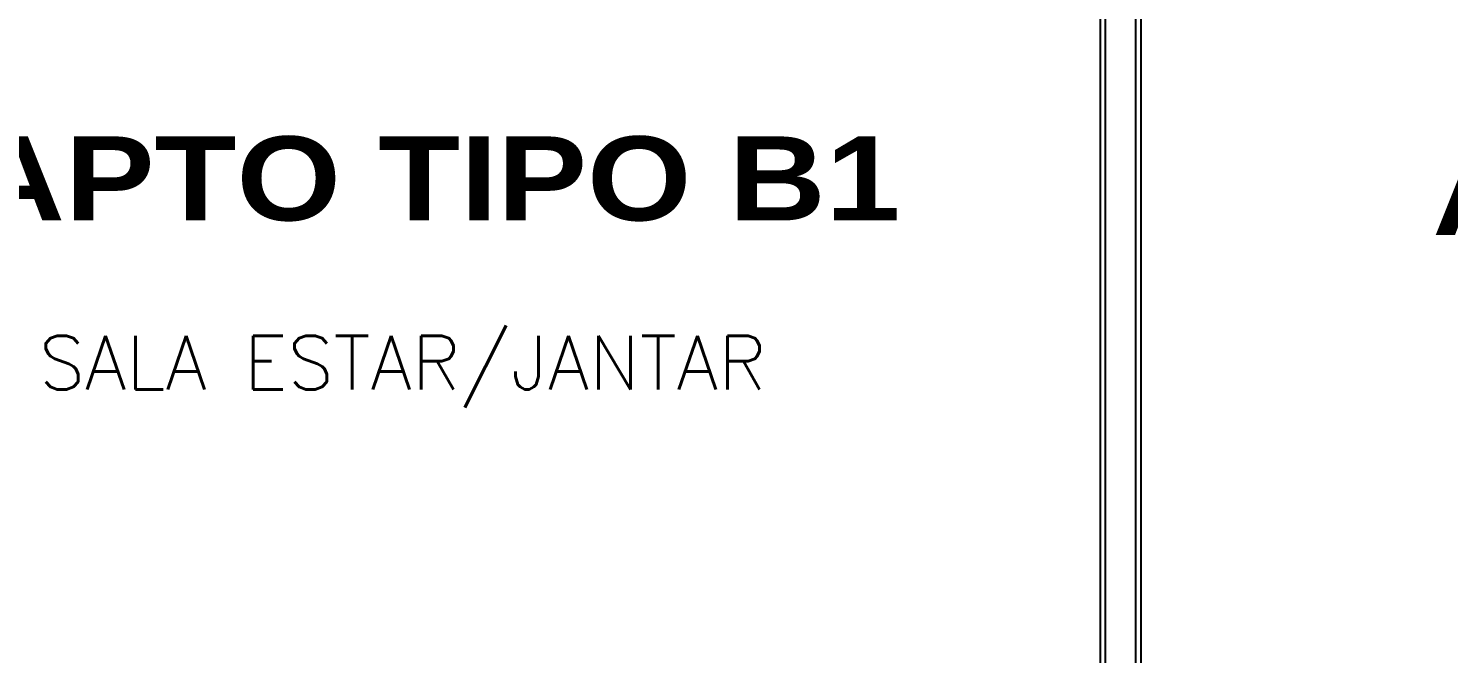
# Model space of a CAD drawing. Header units: millimetres. Extents: x 188.6 to 263.2, y 40.1 to 120.1.
# Drawn here: x 226.051 to 230.28, y 73.71 to 75.57 of the extents above; entities that cross this region are included whole.
import ezdxf

# ---------------------------------------------------------------- set-up
doc = ezdxf.new("R2010")
doc.units = ezdxf.units.MM
for name, color, linetype in [('ARQ', 8, 'Continuous'), ('ARQ-TXT', 8, 'Continuous'), ('INC-HID-TEXTO', 7, 'Continuous'), ('INC-TEXTO', 7, 'Continuous')]:
    doc.layers.add(name, color=color, linetype=linetype)
doc.styles.add('60-100', font='romans.shx', dxfattribs={"height": 0.16})
doc.styles.add('60-75', font='romans.shx', dxfattribs={"height": 0.12})
doc.styles.add('MC-ROMANS', font='romans')
doc.dimstyles.new('SETAS75', dxfattribs={"dimtxt": 0.16, "dimasz": 0.15, "dimexe": 0.15, "dimexo": 0, "dimgap": 0.1, "dimtad": 1, "dimzin": 10, "dimdsep": 46, "dimtxsty": '60-100', "dimblk1": 'OPEN', "dimblk2": 'OPEN', "dimsah": 1, "dimcen": 0, "dimclrd": 244, "dimclre": 244, "dimclrt": 7, "dimadec": 0, "dimazin": 0, "dimtfac": 1, "dimtix": 1, "dimtmove": 2, "dimatfit": 3, "dimldrblk": 'OPEN', "dimfxl": 0.15, "dimtolj": 1, "dimtzin": 6, "dimarcsym": 0})

# ---------------------------------------------------------------- blocks, each defined once
blk = doc.blocks.new('_OPEN')
at = {"color": 0, "linetype": 'ByBlock'}
for p, q in [((-1, 0.167), (0, 0)), ((0, 0), (-1, -0.167)), ((0, 0), (-1, 0))]:
    blk.add_line(p, q, dxfattribs=at)

msp = doc.modelspace()

# ---------------------------------------------------------------- linework, layer by layer
at = {"layer": 'ARQ'}
for p, q in [((229.2432, 72.8596), (229.2432, 78.7946)), ((229.2432, 72.8596), (229.2432, 78.7946)), ((229.2582, 72.8446), (229.2582, 78.8096)), ((229.2582, 72.8446), (229.2582, 78.8096)), ((229.3482, 72.8446), (229.3482, 78.8096)), ((229.3482, 72.8446), (229.3482, 78.8096)), ((229.3632, 78.7946), (229.3632, 72.8596)), ((229.3632, 78.7946), (229.3632, 72.8596))]:
    msp.add_line(p, q, dxfattribs=at)

# ---------------------------------------------------------------- texts
at = {"layer": 'ARQ-TXT', "style": '60-75'}
msp.add_text('SALA ESTAR/JANTAR', height=0.16, dxfattribs=at).set_placement((226.0818, 74.4958))
at = {"layer": 'INC-TEXTO', "char_height": 0.25, "attachment_point": 7, "style": 'MC-ROMANS'}
for s, insert in [('\\A1;{\\fArial Black|b0|i0|c0|p34;APTO TIPO B1}', (225.871, 74.9951)), ('\\A1;{\\fArial Black|b0|i0|c0|p34;APTO TIPO C1}', (230.2315, 74.9517))]:
    msp.add_mtext(s, dxfattribs=dict(at, insert=insert))

# ---------------------------------------------------------------- leaders
at = {"layer": 'INC-HID-TEXTO'}
msp.add_leader([(228.8858, 69.4345), (230.4903, 74.0126), (233.1092, 74.0126)], dimstyle='SETAS75', dxfattribs=at)

doc.saveas('drawing.dxf')
